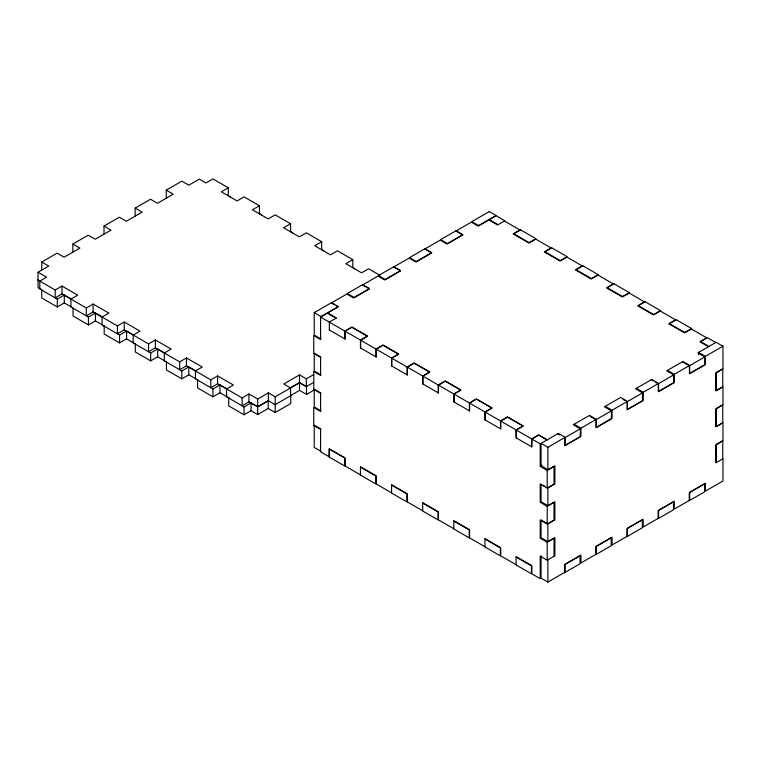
<?xml version="1.0" encoding="UTF-8"?>
<svg xmlns="http://www.w3.org/2000/svg" width="761" height="761" viewBox="0 0 761 761"><rect width="100%" height="100%" fill="white"/><g stroke="black" fill="none" stroke-linecap="round" stroke-linejoin="round"><path stroke-width="1.14" d="M41.75 269.889L41.75 262.031L57.113 253.156L64.114 257.199L79.876 248.096L72.875 244.053L72.875 251.92M72.875 244.053L88.238 235.187L95.249 239.23L111.001 230.126L104 226.084L104 233.95M104 226.084L119.363 217.208L126.374 221.261L142.126 212.157L135.125 208.114L135.125 215.981M135.125 208.114L150.497 199.239L157.498 203.282L173.251 194.188L166.25 190.145L166.25 198.003M166.25 190.145L181.812 181.156L188.814 185.199L199.325 179.139L205.936 182.954L212.937 178.911L228.31 187.786L228.31 195.653M41.941 289.998L38.05 287.744L38.05 272.248L48.752 266.074L41.75 262.031M228.31 187.786L221.308 191.829L237.061 200.923L244.062 196.88L259.434 205.755L259.434 213.622M38.05 280.105L55.172 289.998L61.974 286.06L77.736 295.163L70.925 299.092L70.925 306.949L88.438 317.061L95.439 313.018L102.335 316.995M133.46 334.973L126.564 330.987L119.563 335.03L102.05 324.928L102.05 317.061L108.861 313.132L93.108 304.029L86.297 307.967L61.974 293.927L55.172 297.855L55.172 289.998M38.05 272.248L46.611 277.185L39.8 281.123L39.8 288.98L57.313 299.092L64.314 295.049L71.211 299.025M41.75 290.103L41.75 297.97L57.313 306.949L64.314 302.907L72.19 307.463M259.434 205.755L252.433 209.798L268.186 218.902L275.187 214.859L290.559 223.724L290.559 231.591L292.7 232.828M163.596 352.372L157.689 348.957L150.688 352.999L133.175 342.897L133.175 335.03L139.986 331.102L124.233 322.008L117.422 325.936L93.108 311.896L86.297 315.825L86.297 307.967M73.066 308.186L73.066 316.053L88.438 324.928L95.439 320.876L104.305 325.993M290.559 223.724L283.558 227.767L299.311 236.871L306.322 232.828L321.684 241.694L321.684 249.56M195.71 370.911L188.814 366.926L181.812 370.968L164.309 360.866L164.309 352.999L171.111 349.071L155.358 339.977L148.547 343.905L124.233 329.865L117.422 333.794L117.422 325.936M104.19 326.155L104.19 334.022L119.563 342.897L126.564 338.854L135.429 343.972M321.684 241.694L314.683 245.736L330.445 254.84L337.446 250.797L352.809 259.672L352.809 267.53M226.835 388.881L219.939 384.904L212.937 388.947L195.434 378.835L195.434 370.968L202.236 367.04L186.483 357.946L179.672 361.875L155.358 347.834L148.547 351.763L148.547 343.905M135.315 344.134L135.315 351.991L150.688 360.866L157.689 356.823L166.554 361.941M352.809 259.672L345.808 263.715L361.57 272.809L368.571 268.766L379.844 275.273M228.7 398.041L228.7 405.898L244.062 414.774L251.073 410.731L257.684 414.555L268.186 408.486L275.187 412.529L290.759 403.549L290.759 395.682L275.187 404.671L268.186 400.628L257.684 406.688L251.073 402.873L244.062 406.916L226.559 396.804L226.559 388.947L233.37 385.009L217.608 375.915L210.797 379.844L186.483 365.803L179.672 369.741L179.672 361.875M166.45 362.103L166.45 369.96L181.812 378.835L188.814 374.793L198.669 380.481M314.226 312.638L331.539 302.64L338.35 306.578L321.037 316.566L314.226 312.638L314.226 335.106L321.037 339.035M331.282 303.021L346.845 294.031L353.656 297.96L369.408 288.866L362.597 284.937L377.97 276.062L384.781 279.991L400.533 270.897L393.722 266.968L409.095 258.093L415.906 262.022L431.658 252.928L424.857 248.999L440.219 240.124L447.03 244.053L462.783 234.959L455.982 231.021L471.344 222.155L478.155 226.084L488.857 219.9L497.608 224.961L504.876 220.766L496.115 215.715L489.313 219.644L498.065 224.695M360.457 474.864L345.094 465.989L345.094 457.903L329.332 448.809L329.332 456.895L320.581 451.834L320.581 429.375L313.77 425.447L313.77 407.477L320.581 411.406L320.581 393.209L313.77 389.28L313.77 371.53L320.581 375.458L320.581 357.27L313.77 353.332L313.77 335.591L320.581 339.52L320.581 317.061L327.392 313.123L336.143 318.184M313.684 382.441L306.322 386.693L299.511 382.764L275.187 396.804L268.386 392.876L257.684 399.049L248.933 393.998L242.122 397.927L217.608 383.772L210.797 387.71L210.797 379.844M197.575 380.072L197.575 387.929L212.937 396.804L219.939 392.762L229.793 398.45M320.581 317.061L344.895 331.102L351.905 327.059L367.658 336.153L360.657 340.196L360.657 348.158M345.094 331.206L351.905 327.278L367.268 336.153L360.457 340.081L345.094 331.206L345.094 339.073L329.332 329.979M268.386 392.876L268.386 400.733L257.684 406.916L248.933 401.856L242.122 405.794L242.122 397.927M313.494 374.697L306.322 378.835L299.511 374.907L283.748 384.001L290.559 387.929L290.559 395.796M290.645 387.663L299.511 382.545L306.512 386.588L306.512 394.445L299.511 390.403L290.645 395.52M360.657 340.196L376.02 349.071L383.03 345.028L398.783 354.122L391.782 358.165L391.782 366.127M376.219 349.185L383.03 345.247L398.393 354.122L391.582 358.05L376.219 349.185L376.219 357.042L360.457 347.948L360.457 340.081M306.512 394.445L314.712 389.718M391.782 358.165L407.154 367.04L414.155 362.997L429.908 372.091L422.907 376.134L422.907 384.096M407.344 367.154L414.155 363.216L429.518 372.091L422.716 376.02L407.344 367.154L407.344 375.011L391.582 365.917L391.582 358.05M422.907 376.134L438.279 385.009L445.28 380.966L461.033 390.06L454.032 394.103L454.032 402.065M438.469 385.123L445.28 381.194L460.643 390.06L453.841 393.998L438.469 385.123L438.469 392.98L422.716 383.886L422.716 376.02M454.032 394.103L469.404 402.978L476.405 398.935L492.167 408.029L485.157 412.082L485.157 420.034M469.594 403.092L476.405 399.164L491.777 408.029L484.966 411.967L469.594 403.092L469.594 410.95L453.841 401.856L453.841 393.998M485.157 412.082L500.529 420.947L507.53 416.904L523.292 426.008L516.281 430.051L516.281 438.013M500.719 421.061L507.53 417.133L522.902 426.008L516.091 429.936L500.719 421.061L500.719 428.928L484.966 419.825L484.966 411.967M516.281 430.051L531.654 438.916L538.655 434.873L547.216 439.82M516.091 429.936L516.091 437.794L531.844 446.897L531.844 439.03L538.655 435.102L547.026 439.934M531.844 439.03L540.215 443.863L558.374 433.38L565.176 437.309L565.176 445.394L580.938 436.3L580.938 428.215L596.31 419.34L596.31 427.425L612.063 418.331L612.063 410.246L627.435 401.37L627.435 409.456L643.188 400.362L643.188 392.267L658.56 383.401L658.56 391.487L674.313 382.383L674.313 374.298L689.685 365.432L689.685 373.518L705.437 364.414L705.437 356.329L722.95 346.226L722.95 368.685L716.139 372.614L716.139 390.812L722.95 386.883L722.95 404.624L716.139 408.562L716.139 426.75L722.95 422.821L722.95 440.571L716.139 444.5L716.139 462.698M541.061 484.034L541.061 501.784L547.863 505.713L547.863 487.963L554.874 483.92L554.874 465.722L547.863 469.765L541.061 465.837L541.061 443.378L547.863 447.306L565.176 437.309M580.291 428.814L564.729 437.794L564.729 445.756L580.291 436.776L580.291 428.814L573.28 424.771L589.499 415.411L596.31 419.34M596.044 419.711L611.416 410.845L611.416 418.807L596.044 427.672L596.044 419.711L590.041 416.248M642.541 392.866L627.169 401.741L627.169 409.703L642.541 400.828L642.541 392.866L635.54 388.823L651.749 379.463L658.56 383.401M673.666 374.897L658.294 383.772L658.294 391.734L673.666 382.859L673.666 374.897L666.665 370.854L682.874 361.494L689.685 365.432M689.428 365.803L704.791 356.928L704.791 364.89L689.428 373.765L689.428 365.803L682.417 361.76M540.215 443.863L540.215 466.322L542.155 465.199M540.215 466.322L547.216 470.365L554.027 466.436L554.027 484.186L547.216 488.115L540.215 484.072L540.215 502.27L547.216 506.312L554.027 502.384L554.027 520.124L547.216 524.053L540.215 520.01L540.215 538.208L547.216 542.251L554.027 538.322L554.027 556.291M547.863 505.713L554.874 501.67L554.874 519.868L547.863 523.91L541.061 519.972L541.061 537.723L547.863 541.651L554.874 537.608L554.874 555.806L547.216 560.22L540.215 556.177L540.215 578.645L531.844 573.813L531.844 565.727L516.091 556.624L516.091 564.938L531.463 573.813L531.463 565.851L516.091 556.976M541.061 555.92L541.061 578.16L547.863 582.089L565.176 572.091L565.176 564.224L580.938 555.13L580.938 562.997L596.31 554.122L596.31 546.255L612.063 537.161L612.063 545.019L627.435 536.153L627.435 528.286L643.188 519.192L643.188 527.05L658.56 518.174L658.56 510.317L674.313 501.223L674.313 509.08L689.685 500.205L689.685 492.348L705.437 483.245L705.437 491.111L722.95 481L722.95 458.759L715.949 462.812L715.949 444.833L722.76 440.904L722.76 458.873M722.95 346.226L716.139 342.288L697.789 352.885L704.791 356.928M715.749 342.517L707.388 337.684L700.577 341.613L708.948 346.445M504.419 221.032L519.982 230.012L513.171 233.941L528.933 243.044L535.734 239.116L551.107 247.981L544.296 251.92L560.058 261.013L566.869 257.085L582.232 265.95L575.421 269.889L591.183 278.983L597.994 275.054L613.356 283.929L606.555 287.858L622.308 296.952L629.119 293.023L644.481 301.898L637.68 305.827L653.433 314.921L660.244 310.992L675.616 319.867L668.805 323.796L684.558 332.89L691.369 328.961L706.741 337.836L699.93 341.765L708.491 346.712M705.437 356.329L698.636 352.4L698.636 354.712M667.511 370.369L674.313 374.298M651.292 379.729L653.299 380.88M655.297 382.041L657.295 383.192M636.377 388.338L643.188 392.267M627.435 401.37L620.624 397.442L604.415 406.802L611.416 410.845M623.173 399.43L625.171 400.59M605.252 406.307L612.063 410.246M227.529 195.196L230.45 196.88M259.53 213.67L261.575 214.859M321.779 249.608L323.825 250.797M352.904 267.587L354.949 268.766M574.127 424.286L580.938 428.215M332.253 303.582L334.193 304.704M336.143 305.827L338.093 306.949L327.582 313.018L336.333 318.069L329.332 322.112L329.332 330.074M557.718 433.751L559.725 434.911M543.002 485.157L544.952 486.279M321.037 357.232L314.226 353.294L314.226 371.045L321.037 374.973M321.037 393.171L314.226 389.242L314.226 406.983L321.037 410.921M315.197 425.741L321.037 429.109M38.05 279.886L40 281.009M360.457 467.13L375.829 475.996L375.829 483.958L360.457 475.092L360.457 466.778L376.219 475.872L376.219 483.958L391.582 492.833M391.582 485.099L406.954 493.965L406.954 501.927L391.582 493.061L391.582 484.747L407.344 493.841L407.344 501.927L422.716 510.802M422.716 503.069L438.079 511.944L438.079 519.906L422.716 511.031L422.716 502.717L438.469 511.811L438.469 519.906L453.841 528.771M453.841 521.038L469.204 529.913L469.204 537.875L453.841 529L453.841 520.686L469.594 529.789L469.594 537.875L484.966 546.74M484.966 539.007L500.329 547.882L500.329 555.844L484.966 546.969L484.966 538.655L500.719 547.758L500.719 555.844L516.091 564.719M321.037 451.349L314.226 447.42L314.226 425.18M547.863 447.306L547.863 469.765M547.863 523.91L547.863 541.651M547.863 559.849L547.863 582.089M547.216 470.365L547.216 488.115M547.216 506.312L547.216 524.053M547.216 542.251L547.216 560.22M531.654 438.916L531.654 446.878M500.529 420.947L500.529 428.909M469.404 402.978L469.404 410.94M438.279 385.009L438.279 392.971M407.154 367.04L407.154 375.002M376.02 349.071L376.02 357.033M344.895 331.102L344.895 339.064M306.322 378.835L306.322 386.693M299.511 374.907L299.511 390.403M275.187 396.804L275.187 412.529M268.186 400.628L268.186 408.486M257.684 399.049L257.684 414.555M251.073 402.873L251.073 410.731M248.933 393.998L248.933 401.856M244.062 406.916L244.062 414.774M219.939 384.904L219.939 392.762M217.608 375.915L217.608 383.772M212.937 388.947L212.937 396.804M188.814 366.926L188.814 374.793M186.483 357.946L186.483 365.803M181.812 370.968L181.812 378.835M157.689 348.957L157.689 356.823M155.358 339.977L155.358 347.834M150.688 352.999L150.688 360.866M126.564 330.987L126.564 338.854M124.233 322.008L124.233 329.865M119.563 335.03L119.563 342.897M95.439 313.018L95.439 320.876M93.108 304.029L93.108 311.896M88.438 317.061L88.438 324.928M64.314 295.049L64.314 302.907M61.974 286.06L61.974 293.927M57.313 299.092L57.313 306.949M362.664 284.671L347.301 293.546L354.103 297.475L369.475 288.6L362.664 284.671M393.789 266.702L378.426 275.577L385.228 279.506L400.6 270.631L393.789 266.702M424.914 248.733L409.551 257.608L416.362 261.537L431.725 252.662L424.914 248.733M456.048 230.764L440.676 239.639L447.487 243.568L462.85 234.692L456.048 230.764M489.313 211.558L471.801 221.66L478.612 225.598L496.115 215.487L489.313 211.558M520.629 229.86L513.818 233.798L529.19 242.664L536.001 238.735L520.629 229.86M551.754 247.839L544.952 251.767L560.315 260.642L567.126 256.704L551.754 247.839M582.878 265.808L576.077 269.736L591.44 278.612L598.251 274.673L582.878 265.808M614.013 283.777L607.202 287.706L622.565 296.581L629.376 292.652L614.013 283.777M645.138 301.746L638.327 305.675L653.699 314.55L660.5 310.621L645.138 301.746M676.263 319.715L669.452 323.644L684.824 332.519L691.625 328.59L676.263 319.715M722.76 369.018L715.949 372.957L715.949 390.697L722.76 386.769L722.76 369.018M722.76 404.966L715.949 408.895L715.949 426.645L722.76 422.707L722.76 404.966M580.091 555.739L564.529 564.729L564.529 572.691L580.091 563.701L580.091 555.739M611.216 537.77L595.853 546.645L595.853 554.607L611.216 545.732L611.216 537.77M642.351 519.801L626.978 528.676L626.978 536.638L642.351 527.763L642.351 519.801M673.475 501.832L658.103 510.707L658.103 518.669L673.475 509.794L673.475 501.832M704.6 483.863L689.228 492.738L689.228 500.7L704.6 491.825L704.6 483.863M344.704 458.027L329.142 449.047L329.142 457.009L344.704 465.989L344.704 458.027"/></g></svg>
